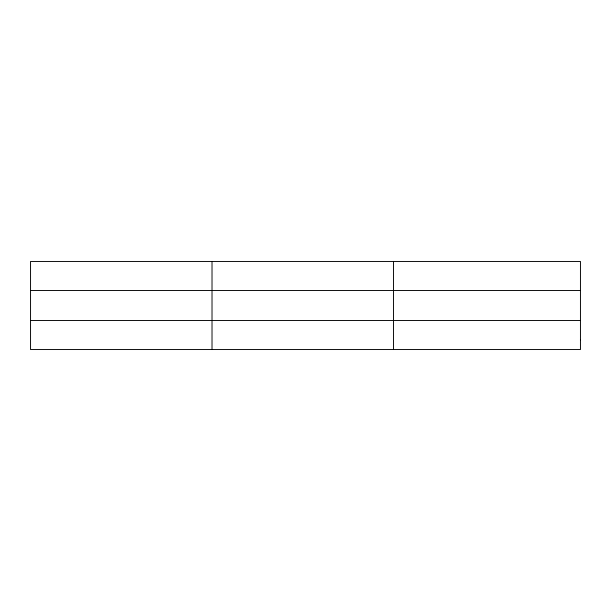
<?xml version="1.0" encoding="UTF-8"?>
<svg xmlns="http://www.w3.org/2000/svg" width="611" height="611" viewBox="0 0 611 611"><rect width="100%" height="100%" fill="white"/><g stroke="black" fill="none" stroke-linecap="round" stroke-linejoin="round"><path stroke-width="0.92" d="M212.017 261.455L212.017 349.545M393.484 261.455L393.484 349.545M30.55 290.523L580.45 290.523M30.55 320.477L580.45 320.477M580.45 339.853L580.45 349.545L30.55 349.545L30.55 261.455L580.45 261.455L580.45 339.853"/></g></svg>
